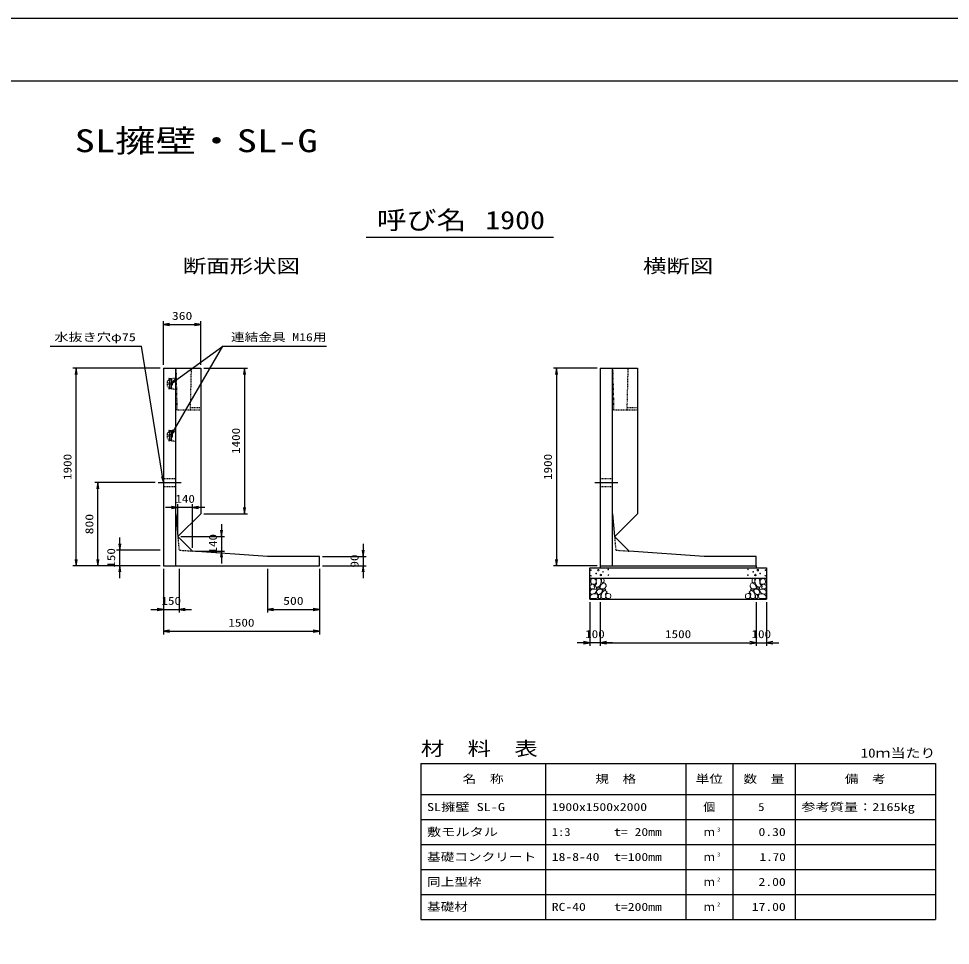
# Model space of a CAD drawing. Units: millimetres at full size. Extents: x 0 to 25230, y 0 to 17820.
# Drawn here: x 10908 to 19868, y 8910 to 17820 of the extents above; entities that cross this region are included whole.
import ezdxf
from ezdxf.enums import TextEntityAlignment as Align

# ---------------------------------------------------------------- set-up
doc = ezdxf.new("R2010")
doc.units = ezdxf.units.MM
doc.linetypes.add('CHAIN', pattern=[18.5, 12, -1.5, 3.5, -1.5])
doc.linetypes.add('DASHED_SPACED', pattern=[12, 6, -6])
for name, color, linetype, lineweight in [('D-BMK', 2, 'DASHED_SPACED', 25), ('D-DCR-HCHn', 4, 'Continuous', 9), ('D-MTR-FRAM', 7, 'Continuous', 25), ('D-MTR-LINE', 7, 'Continuous', 25), ('D-STR-DIM', 7, 'Continuous', 25), ('D-STR-STRn', 1, 'Continuous', 25), ('D-STR-TXT', 7, 'Continuous', 25), ('D-TTL', 2, 'Continuous', 25), ('D-TTL-TXT', 7, 'Continuous', 25)]:
    doc.layers.add(name, color=color, linetype=linetype, lineweight=lineweight)
doc.layers.add('D-MTR', color=7, linetype='Continuous')
doc.layers.add('D-MTR-TXT', color=7, linetype='Continuous')
doc.styles.add('ＭＳ ゴシック', font='')
doc.styles.get('ＭＳ ゴシック').set_extended_font_data('MS Gothic')

# ---------------------------------------------------------------- blocks, each defined once
blk = doc.blocks.new('30KN')
at = {"color": 1, "linetype": 'DASHED_SPACED', "lineweight": 25}
for p, q in [((-85, 19.095), (-85, -19.095)), ((-58, 31.14), (-76.155, 29.028)), ((-68, 47.5), (-68, 45.66)), ((-65.5, 41.33), (-60.5, 38.443)), ((-54, 46), (-62.257, 46)), ((-40.306, 45.707), (-41.691, 35.314)), ((0, 53), (-37.704, 48.287)), ((0, -53), (0, 53)), ((-76.155, -29.028), (-58, -31.14)), ((-68, -47.5), (-68, -45.66)), ((-65.5, -41.33), (-60.5, -38.443)), ((-54, -46), (-62.257, -46)), ((-41.691, -35.314), (-40.306, -45.707)), ((-37.704, -48.287), (0, -53))]:
    blk.add_line(p, q, dxfattribs=at)
at = {"color": 1, "linetype": 'Continuous', "lineweight": 25}
for p, q in [((-58, 42), (-58, 21.448)), ((-46, 46), (-54, 46)), ((-42, 42), (-42, 21.448)), ((-58, -42), (-58, -21.448)), ((-46, -46), (-54, -46)), ((-42, -42), (-42, -21.448))]:
    blk.add_line(p, q, dxfattribs=at)
blk.add_circle((-50, 0), 13, dxfattribs=at)
at = {"color": 1, "linetype": 'DASHED_SPACED', "lineweight": 25}
for centre, radius, start, end in [((-75, 19.095), 10, 96.63251, 180), ((-66.5, 47.5), 1.5, 19.47123, 180), ((-63, 45.66), 5, 180, 240), ((-62.257, 49), 3, 199.47122, 270), ((-63, 34.113), 5, 0, 60), ((-37.332, 45.31), 3, 97.12502, 172.40536), ((-75, -19.095), 10, 180, 263.36749), ((-63, -45.66), 5, 120, 180), ((-66.5, -47.5), 1.5, 180, 340.57225), ((-62.257, -49), 3, 90, 160.55052), ((-63, -34.113), 5, 300, 0), ((-37.332, -45.31), 3, 187.59464, 262.87498)]:
    blk.add_arc(centre, radius, start, end, dxfattribs=at)
at = {"color": 1, "linetype": 'Continuous', "lineweight": 25}
for centre, radius, start, end in [((-50, 0), 18, 129.95842, 230.0969), ((-68, 21.448), 10, 310.0894, 0), ((-54, 42), 4, 90, 180), ((-46, 42), 4, 0, 90), ((-44.665, 35.71), 3, 332.67182, 352.40536), ((-32, 21.448), 10, 180, 229.9948), ((-50, 0), 18, 310.0052, 50.12245), ((-68, -21.448), 10, 0, 49.9948), ((-54, -42), 4, 180, 270), ((-46, -42), 4, 270, 0), ((-32, -21.448), 10, 130.0052, 180), ((-44.665, -35.71), 3, 7.59464, 27.32818)]:
    blk.add_arc(centre, radius, start, end, dxfattribs=at)
blk = doc.blocks.new('open_arrow')
at = {"color": 0, "linetype": 'Continuous', "lineweight": -2}
blk.add_lwpolyline([(7.5, 1.25), (0, 0), (7.5, -1.25)], dxfattribs=at)

msp = doc.modelspace()

# ---------------------------------------------------------------- linework, layer by layer
at = {"layer": 'D-BMK', "linetype": 'CHAIN'}
for p, q in [((12250, 13360), (12470, 13360)), ((16450, 13360), (16670, 13360))]:
    msp.add_line(p, q, dxfattribs=at)
at = {"layer": 'D-BMK'}
for p, q in [((12438.779, 12840.91), (12450, 12710)), ((16638.779, 12840.91), (16650, 12710)), ((12450, 12710), (12578.779, 12700.91)), ((16650, 12710), (16778.779, 12700.91))]:
    msp.add_line(p, q, dxfattribs=at)
at = {"layer": 'D-DCR-HCHn'}
for points in [[(16407.281, 12373.808), (16400.346, 12353.005), (16409.592, 12339.136), (16432.707, 12336.824), (16448.488, 12343.599), (16441.952, 12359.939), (16446.575, 12369.185), (16437.33, 12378.431), (16423.461, 12383.053)], [(16451.198, 12431.594), (16430.395, 12436.217), (16411.904, 12426.971), (16409.592, 12406.168), (16414.215, 12389.988), (16437.33, 12383.053), (16453.51, 12383.053), (16460.444, 12394.611), (16460.444, 12420.037)], [(16469.69, 12433.906), (16462.756, 12413.102), (16465.067, 12389.988), (16448.887, 12364.562), (16469.69, 12353.005), (16492.805, 12364.562), (16506.673, 12383.053), (16511.296, 12413.102), (16506.673, 12429.283), (16492.805, 12436.217)], [(16508.985, 12378.431), (16497.427, 12350.693), (16506.673, 12339.136), (16534.411, 12339.136), (16545.968, 12343.759), (16557.525, 12359.939), (16557.525, 12373.808), (16545.968, 12392.299), (16532.099, 12394.611)], [(16513.608, 12429.283), (16513.608, 12401.545), (16525.165, 12394.611), (16536.722, 12401.545), (16539.034, 12417.725), (16536.722, 12431.594), (16520.542, 12436.217)], [(17991.015, 12378.431), (18002.573, 12350.693), (17993.327, 12339.136), (17965.589, 12339.136), (17954.032, 12343.759), (17942.475, 12359.939), (17942.475, 12373.808), (17954.032, 12392.299), (17967.901, 12394.611)], [(17986.392, 12429.283), (17986.392, 12401.545), (17974.835, 12394.611), (17963.278, 12401.545), (17960.966, 12417.725), (17963.278, 12431.594), (17979.458, 12436.217)], [(18030.31, 12433.906), (18037.244, 12413.102), (18034.933, 12389.988), (18051.113, 12364.562), (18030.31, 12353.005), (18007.195, 12364.562), (17993.327, 12383.053), (17988.704, 12413.102), (17993.327, 12429.283), (18007.195, 12436.217)], [(18048.802, 12431.594), (18069.605, 12436.217), (18088.096, 12426.971), (18090.408, 12406.168), (18085.785, 12389.988), (18062.67, 12383.053), (18046.49, 12383.053), (18039.556, 12394.611), (18039.556, 12420.037)], [(18092.719, 12373.808), (18099.654, 12353.005), (18090.408, 12339.136), (18067.293, 12336.824), (18051.512, 12343.599), (18058.048, 12359.939), (18053.425, 12369.185), (18062.67, 12378.431), (18076.539, 12383.053)], [(16451.155, 12297.009), (16468.277, 12322.692), (16466.137, 12329.112), (16442.594, 12335.533), (16421.192, 12333.393), (16406.21, 12320.551), (16404.07, 12305.57), (16406.21, 12290.588), (16423.332, 12286.308)], [(16459.716, 12243.503), (16474.698, 12249.924), (16478.978, 12271.326), (16470.417, 12286.308), (16455.435, 12290.588), (16436.173, 12288.448), (16414.771, 12279.887), (16404.07, 12267.045), (16404.07, 12252.064), (16410.49, 12243.503), (16436.173, 12245.643)], [(16474.313, 12353.005), (16462.756, 12343.759), (16467.379, 12336.824), (16483.559, 12336.824), (16490.493, 12339.136), (16495.116, 12348.382), (16488.182, 12355.316)], [(16511.082, 12297.009), (16521.783, 12322.692), (16513.222, 12333.393), (16487.539, 12333.393), (16476.838, 12329.112), (16466.137, 12314.131), (16466.137, 12301.289), (16476.838, 12284.167), (16489.679, 12282.027)], [(16506.801, 12249.924), (16506.801, 12275.606), (16496.1, 12282.027), (16485.399, 12275.606), (16483.259, 12260.625), (16485.399, 12247.783), (16500.381, 12243.503)], [(16547.466, 12245.643), (16553.886, 12264.905), (16551.746, 12286.308), (16566.728, 12309.85), (16547.466, 12320.551), (16526.063, 12309.85), (16513.222, 12292.728), (16508.941, 12264.905), (16513.222, 12249.924), (16526.063, 12243.503)], [(16543.185, 12320.551), (16553.886, 12329.112), (16549.606, 12335.533), (16534.624, 12335.533), (16528.204, 12333.393), (16523.923, 12324.832), (16530.344, 12318.411)], [(16564.588, 12247.783), (16583.85, 12243.503), (16600.972, 12252.064), (16603.112, 12271.326), (16598.831, 12286.308), (16577.429, 12292.728), (16562.447, 12292.728), (16556.027, 12282.027), (16556.027, 12258.484)], [(17935.412, 12247.783), (17916.15, 12243.503), (17899.028, 12252.064), (17896.888, 12271.326), (17901.169, 12286.308), (17922.571, 12292.728), (17937.553, 12292.728), (17943.973, 12282.027), (17943.973, 12258.484)], [(17952.534, 12245.643), (17946.114, 12264.905), (17948.254, 12286.308), (17933.272, 12309.85), (17952.534, 12320.551), (17973.937, 12309.85), (17986.778, 12292.728), (17991.059, 12264.905), (17986.778, 12249.924), (17973.937, 12243.503)], [(17956.815, 12320.551), (17946.114, 12329.112), (17950.394, 12335.533), (17965.376, 12335.533), (17971.796, 12333.393), (17976.077, 12324.832), (17969.656, 12318.411)], [(17988.918, 12297.009), (17978.217, 12322.692), (17986.778, 12333.393), (18012.461, 12333.393), (18023.162, 12329.112), (18033.863, 12314.131), (18033.863, 12301.289), (18023.162, 12284.167), (18010.321, 12282.027)], [(17993.199, 12249.924), (17993.199, 12275.606), (18003.9, 12282.027), (18014.601, 12275.606), (18016.741, 12260.625), (18014.601, 12247.783), (17999.619, 12243.503)], [(18025.687, 12353.005), (18037.244, 12343.759), (18032.621, 12336.824), (18016.441, 12336.824), (18009.507, 12339.136), (18004.884, 12348.382), (18011.818, 12355.316)], [(18040.284, 12243.503), (18025.302, 12249.924), (18021.022, 12271.326), (18029.583, 12286.308), (18044.565, 12290.588), (18063.827, 12288.448), (18085.229, 12279.887), (18095.93, 12267.045), (18095.93, 12252.064), (18089.51, 12243.503), (18063.827, 12245.643)], [(18048.845, 12297.009), (18031.723, 12322.692), (18033.863, 12329.112), (18057.406, 12335.533), (18078.808, 12333.393), (18093.79, 12320.551), (18095.93, 12305.57), (18093.79, 12290.588), (18076.668, 12286.308)]]:
    msp.add_lwpolyline(points, close=True, dxfattribs=at)
for centre, radius in [((16410.727, 12517.43), 3), ((16411.869, 12463.919), 3), ((16462.292, 12485.761), 3), ((16483.336, 12517.43), 7.5), ((16506.664, 12469.97), 7.5), ((16527.708, 12501.639), 3), ((16578.131, 12523.481), 3), ((16579.273, 12469.97), 3), ((17920.727, 12469.97), 3), ((17921.869, 12523.481), 3), ((17972.292, 12501.639), 3), ((17993.336, 12469.97), 7.5), ((18016.664, 12517.43), 7.5), ((18037.708, 12485.761), 3), ((18088.131, 12463.919), 3), ((18089.273, 12517.43), 3)]:
    msp.add_circle(centre, radius, dxfattribs=at)
at = {"layer": 'D-MTR-FRAM'}
for p, q in [((14775, 10660), (19725, 10660)), ((14775, 10660), (14775, 9160)), ((19725, 10660), (19725, 9160)), ((14775, 9160), (19725, 9160))]:
    msp.add_line(p, q, dxfattribs=at)
at = {"layer": 'D-MTR-LINE'}
for p, q in [((15975, 10660), (15975, 9160)), ((17325, 10660), (17325, 9160)), ((17775, 10660), (17775, 9160)), ((18375, 10660), (18375, 9160)), ((14775, 10360), (19725, 10360)), ((14775, 10120), (19725, 10120)), ((14775, 9880), (19725, 9880)), ((14775, 9640), (19725, 9640)), ((14775, 9400), (19725, 9400))]:
    msp.add_line(p, q, dxfattribs=at)
at = {"layer": 'D-STR-DIM'}
for p, q in [((12300, 14490), (12300, 14910)), ((12300, 14880), (12660, 14880)), ((12660, 14490), (12660, 14910)), ((12270, 14460), (11430, 14460)), ((11460, 12560), (11460, 14460)), ((12690, 14460), (13110, 14460)), ((13080, 14460), (13080, 13060)), ((16470, 14460), (16050, 14460)), ((16080, 14460), (16080, 12560)), ((12220, 13360), (11640, 13360)), ((11670, 12560), (11670, 13360)), ((12698.779, 13120.91), (12318.779, 13120.91)), ((12438.779, 12870.91), (12438.779, 13150.91)), ((12578.779, 12730.91), (12578.779, 13150.91)), ((12690, 13060), (13110, 13060)), ((12858.779, 12960.91), (12858.779, 12580.91)), ((11880, 12440), (11880, 12830)), ((12468.779, 12840.91), (12888.779, 12840.91)), ((14220, 12770), (14220, 12440)), ((12270, 12710), (11850, 12710)), ((12608.779, 12700.91), (12888.779, 12700.91)), ((13830, 12650), (14250, 12650)), ((12270, 12560), (11430, 12560)), ((12270, 12560), (11640, 12560)), ((12270, 12560), (11850, 12560)), ((13830, 12560), (14250, 12560)), ((16470, 12560), (16050, 12560)), ((12300, 12530), (12300, 12110)), ((12300, 12530), (12300, 11900)), ((12450, 12530), (12450, 12110)), ((13300, 12530), (13300, 12110)), ((13800, 12530), (13800, 12110)), ((13800, 12530), (13800, 11900)), ((16400, 12210), (16400, 11790)), ((16500, 12210), (16500, 11790)), ((16500, 12210), (16500, 11790)), ((18000, 12210), (18000, 11790)), ((18000, 12210), (18000, 11790)), ((18100, 12210), (18100, 11790)), ((12180, 12140), (12570, 12140)), ((13300, 12140), (13800, 12140)), ((12300, 11930), (13800, 11930)), ((16620, 11820), (16280, 11820)), ((16500, 11820), (18000, 11820)), ((17880, 11820), (18220, 11820))]:
    msp.add_line(p, q, dxfattribs=at)
at = {"layer": 'D-STR-STRn'}
for p, q in [((12300, 14460), (12300, 12560)), ((12300, 14460), (12660, 14460)), ((12420, 12560), (12420, 14460)), ((12660, 14460), (12660, 13060)), ((16500, 14460), (16500, 12560)), ((16500, 14460), (16860, 14460)), ((16620, 12560), (16620, 14460)), ((16860, 14460), (16860, 13060)), ((12420, 13060), (12438.779, 12840.91)), ((12660, 13060), (12439.844, 12839.844)), ((16620, 13060), (16638.779, 12840.91)), ((16860, 13060), (16639.844, 12839.844)), ((12578.779, 12700.91), (12438.779, 12840.91)), ((16778.779, 12700.91), (16638.779, 12840.91)), ((13300, 12650), (12578.779, 12700.91)), ((13800, 12650), (13300, 12650)), ((13800, 12560), (13800, 12650)), ((17500, 12650), (16778.779, 12700.91)), ((18000, 12650), (17500, 12650)), ((18000, 12560), (18000, 12650)), ((12300, 12560), (13800, 12560)), ((16500, 12560), (17970, 12560)), ((16500, 12560), (16500, 12540)), ((16500, 12560), (18000, 12560)), ((18000, 12560), (18000, 12540)), ((16400, 12240), (16400, 12540)), ((16400, 12540), (18100, 12540)), ((18100, 12540), (18100, 12240)), ((16400, 12440), (18100, 12440)), ((16400, 12240), (18100, 12240))]:
    msp.add_line(p, q, dxfattribs=at)
at = {"layer": 'D-STR-STRn', "linetype": 'DASHED_SPACED'}
for p, q in [((12420, 14460), (12430, 14060)), ((12560, 14060), (12570, 14460)), ((16620, 14460), (16630, 14060)), ((16760, 14060), (16770, 14460)), ((12560.5, 14080), (12660, 14080)), ((16760.5, 14080), (16860, 14080)), ((12430, 14060), (12560, 14060)), ((12560, 14060), (12660, 14060)), ((16630, 14060), (16760, 14060)), ((16760, 14060), (16860, 14060)), ((12300, 13397.5), (12420, 13397.5)), ((16500, 13397.5), (16620, 13397.5)), ((12300, 13322.5), (12420, 13322.5)), ((16500, 13322.5), (16620, 13322.5))]:
    msp.add_line(p, q, dxfattribs=at)
at = {"layer": 'D-STR-TXT'}
for p, q in [((11210, 14670), (12090, 14670)), ((12300, 13360), (12090, 14670)), ((12370, 13810), (12870, 14670)), ((12370, 14310), (12870, 14670)), ((12870, 14670), (13870, 14670))]:
    msp.add_line(p, q, dxfattribs=at)
at = {"layer": 'D-TTL'}
for points in [[(0, 0), (25230, 0), (25230, 17820), (0, 17820)], [(600, 600), (24630, 600), (24630, 17220), (600, 17220)]]:
    msp.add_lwpolyline(points, close=True, dxfattribs=at)
at = {"layer": 'D-TTL-TXT'}
msp.add_line((14250, 15720), (16050, 15720), dxfattribs=at)

# ---------------------------------------------------------------- block references
at = {"layer": 'D-STR-DIM', "xscale": 8, "yscale": 8}
for p in [(12300, 14880), (12578.779, 13120.91), (12450, 12140), (13300, 12140), (12300, 11930), (16500, 11820), (16500, 11820), (18100, 11820)]:
    msp.add_blockref('open_arrow', p, dxfattribs=at)
for p, rotation in [((12660, 14880), 180), ((11460, 14460), 270), ((13080, 14460), 270), ((16080, 14460), 270), ((11670, 13360), 270), ((12438.779, 13120.91), 180), ((13080, 13060), 90), ((12858.779, 12840.91), 90), ((11880, 12710), 90), ((12858.779, 12700.91), 270), ((14220, 12650), 90), ((11460, 12560), 90), ((11670, 12560), 90), ((11880, 12560), 270), ((14220, 12560), 270), ((16080, 12560), 90), ((12300, 12140), 180), ((13800, 12140), 180), ((13800, 11930), 180), ((16400, 11820), 180), ((18000, 11820), 180), ((18000, 11820), 180)]:
    msp.add_blockref('open_arrow', p, dxfattribs=dict(at, rotation=rotation))
at = {"layer": 'D-STR-STRn'}
for p in [(12420, 14310), (12420, 13810)]:
    msp.add_blockref('30KN', p, dxfattribs=at)
at = {"layer": 'D-STR-TXT', "xscale": 8, "yscale": 8}
for p, rotation in [((12370, 14310), 35.8), ((12370, 13810), 59.8), ((12300, 13360), 99.1)]:
    msp.add_blockref('open_arrow', p, dxfattribs=dict(at, rotation=rotation))

# ---------------------------------------------------------------- texts
at = {"layer": 'D-MTR', "style": 'ＭＳ ゴシック', "width": 1.25}
msp.add_text('材\u3000料\u3000表', height=132, dxfattribs=at).set_placement((14775, 10696), align=Align.BOTTOM_LEFT)
at = {"layer": 'D-MTR', "style": 'ＭＳ ゴシック', "width": 1.2}
msp.add_text('10ｍ当たり', height=87.98, dxfattribs=at).set_placement((19725, 10689), align=Align.BOTTOM_RIGHT)
at = {"layer": 'D-MTR-TXT', "style": 'ＭＳ ゴシック'}
for s, width, p in [('名\u3000称', 1.25, (15375, 10510)), ('規\u3000格', 1.25, (16650, 10510)), ('単位', 1.25, (17550, 10510)), ('数\u3000量', 1.25, (18075, 10510)), ('備\u3000考', 1.25, (19050, 10510)), ('個', 1.1, (17550, 10240))]:
    msp.add_text(s, height=76.98, dxfattribs=dict(at, width=width)).set_placement(p, align=Align.MIDDLE_CENTER)
for s, width, p in [('SL擁壁 SL-G', 1.3, (14835, 10240)), ('1900x1500x2000', 1.25, (16035, 10240)), ('参考質量：2165kg', 1.3, (18435, 10240)), ('敷モルタル', 1.3, (14835, 10000)), ('1:3', 1.15, (16035, 10000)), ('t= 20mm', 1.25, (16635, 10000)), ('基礎コンクリート', 1.25, (14835, 9760)), ('18-8-40', 1.25, (16035, 9760)), ('t=100mm', 1.25, (16635, 9760)), ('同上型枠', 1.25, (14835, 9520)), ('基礎材', 1.25, (14835, 9280)), ('RC-40', 1.25, (16035, 9280)), ('t=200mm', 1.25, (16635, 9280))]:
    msp.add_text(s, height=76.98, dxfattribs=dict(at, width=width)).set_placement(p, align=Align.MIDDLE_LEFT)
for s, width, p in [('5', 1.15, (18080.33, 10240)), ('0.30', 1.25, (18285, 10000)), ('1.70', 1.2, (18285, 9760)), ('2.00', 1.25, (18285, 9520)), ('17.00', 1.25, (18285, 9280))]:
    msp.add_text(s, height=76.98, dxfattribs=dict(at, width=width)).set_placement(p, align=Align.MIDDLE_RIGHT)
at = {"layer": 'D-MTR-TXT', "style": 'ＭＳ ゴシック', "width": 1.15}
for s, p in [('3', (17625, 9993)), ('3', (17625, 9753)), ('2', (17625, 9513)), ('2', (17625, 9273))]:
    msp.add_text(s, height=38.49, dxfattribs=at).set_placement(p, align=Align.BOTTOM_LEFT)
at = {"layer": 'D-MTR-TXT', "style": 'ＭＳ ゴシック'}
for p in [(17550, 10000), (17550, 9760), (17550, 9520), (17550, 9280)]:
    msp.add_text('ｍ', height=76.98, dxfattribs=at).set_placement(p, align=Align.MIDDLE_CENTER)
at = {"layer": 'D-STR-DIM', "style": 'ＭＳ ゴシック'}
for s, width, p in [('360', 1.25, (12480, 14962.5)), ('140', 1.2, (12508.779, 13203.41)), ('150', 1.2, (12375, 12222.5)), ('500', 1.25, (13550, 12222.5)), ('1500', 1.2, (13050, 12012.5)), ('100', 1.2, (16450, 11902.5)), ('1500', 1.2, (17250, 11902.5)), ('100', 1.2, (18050, 11902.5))]:
    msp.add_text(s, height=76.98, dxfattribs=dict(at, width=width)).set_placement(p, align=Align.MIDDLE_CENTER)
for s, width, p in [('1400', 1.2, (12997.5, 13760)), ('1900', 1.2, (11377.5, 13510)), ('1900', 1.2, (15997.5, 13510)), ('800', 1.25, (11587.5, 12960)), ('140', 1.2, (12776.279, 12770.91)), ('150', 1.2, (11797.5, 12635)), ('90', 1.2, (14137.5, 12605))]:
    msp.add_text(s, height=76.98, rotation=90, dxfattribs=dict(at, width=width)).set_placement(p, align=Align.MIDDLE_CENTER)
at = {"layer": 'D-STR-TXT', "style": 'ＭＳ ゴシック'}
for s, width, p in [('水抜き穴φ75', 1.3, (11250, 14696)), ('連結金具 M16用', 1.25, (12950, 14696))]:
    msp.add_text(s, height=76.98, dxfattribs=dict(at, width=width)).set_placement(p, align=Align.BOTTOM_LEFT)
at = {"layer": 'D-TTL-TXT', "style": 'ＭＳ ゴシック'}
for s, height, width, p in [('SL擁壁・SL-G', 219.9, 1.3, (12615, 16470)), ('呼び名', 176, 1.2, (14782.5, 15742.5)), ('1900', 176, 1.2, (15682.5, 15742.5)), ('断面形状図', 132, 1.25, (13050, 15336)), ('横断図', 132, 1.25, (17250, 15336))]:
    msp.add_text(s, height=height, dxfattribs=dict(at, width=width)).set_placement(p, align=Align.BOTTOM_CENTER)

doc.saveas('drawing.dxf')
